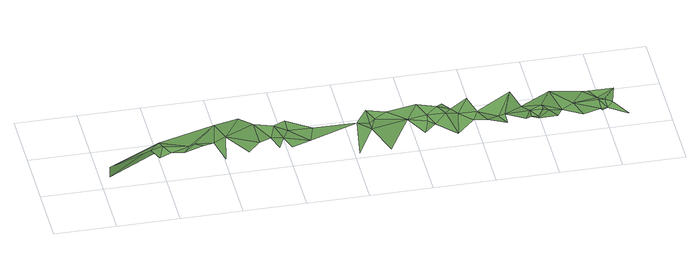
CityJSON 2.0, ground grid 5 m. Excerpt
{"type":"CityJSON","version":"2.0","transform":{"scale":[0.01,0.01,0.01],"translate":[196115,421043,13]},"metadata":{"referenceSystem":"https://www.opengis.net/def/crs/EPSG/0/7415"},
"CityObjects":{
"plantcover1":{"type":"PlantCover","attributes":{"3df_class":"Forest","bgt_fysiekvoorkomen":"groenvoorziening","bgt_status":"bestaand","identificatienamespace":"NL.IMGeo","begroeidterreindeeloptalud":"true","plus_fysiekvoorkomen":"gras- en kruidachtigen","relatievehoogteligging":0,"aantal_punten":0},"geometry":[{"type":"MultiSurface","lod":"1","boundaries":[[[0,1,2]],[[2,1,3]],[[0,2,4]],[[5,3,6]],[[2,3,5]],[[6,7,5]],[[2,5,8]],[[8,5,7]],[[9,8,7]],[[10,8,9]],[[9,11,10]],[[12,2,8]],[[11,13,10]],[[10,12,8]],[[12,10,13]],[[14,15,13]],[[13,15,12]],[[12,15,16]],[[15,17,18]],[[15,18,19]],[[19,16,15]],[[19,18,20]],[[21,19,20]],[[22,20,23]],[[22,21,20]],[[24,21,22]],[[25,21,24]],[[22,26,27]],[[24,22,27]],[[24,28,25]],[[28,24,27]],[[29,28,27]],[[29,30,31]],[[32,29,31]],[[32,33,29]],[[34,32,31]],[[33,32,34]],[[35,36,31]],[[34,37,33]],[[34,31,36]],[[37,34,36]],[[38,37,36]],[[39,36,40]],[[36,39,41]],[[38,36,41]],[[40,42,39]],[[39,42,41]],[[38,41,43]],[[44,41,42]],[[44,43,41]],[[44,42,45]],[[44,46,43]],[[44,45,47]],[[48,43,46]],[[46,44,47]],[[47,45,49]],[[50,46,47]],[[47,49,51]],[[50,47,51]],[[51,49,52]],[[51,52,53]],[[53,52,54]],[[55,53,54]],[[51,53,56]],[[56,53,55]],[[57,55,58]],[[56,55,59]],[[59,55,57]],[[57,58,60]],[[57,60,61]],[[62,61,60]],[[59,57,63]],[[64,57,61]],[[64,61,62]],[[63,57,64]],[[65,64,62]],[[65,62,66]],[[63,64,65]],[[59,63,67]],[[63,65,68]],[[65,66,68]],[[63,68,67]],[[67,68,69]],[[70,69,68]],[[71,67,69]],[[72,69,70]],[[71,69,73]],[[74,69,72]],[[74,73,69]],[[72,75,76]],[[77,71,73]],[[76,74,72]],[[78,73,74]],[[74,76,78]],[[78,76,79]],[[77,73,80]],[[81,79,76]],[[73,78,80]],[[80,78,79]]]}]}
},
"vertices":[
[79,151,72],[79,151,163],[523,410,149],[431,284,182],[523,410,72],[531,334,171],[481,184,174],[581,234,171],[731,284,176],[681,184,194],[781,284,193],[831,234,198],[981,534,165],[931,284,177],[981,84,161],[1031,334,186],[1181,584,159],[1181,134,162],[1281,234,169],[1281,484,165],[1381,284,161],[1431,434,164],[1481,284,147],[1431,184,131],[1531,384,140],[1531,484,162],[1531,184,122],[1681,234,127],[1731,384,135],[2081,384,129],[2031,34,97],[2181,284,127],[2181,384,113],[2181,534,130],[2231,434,113],[2281,34,97],[2481,384,104],[2331,484,128],[2580,534,127],[2630,334,106],[2580,184,107],[2630,384,124],[2680,284,103],[2730,484,124],[2780,384,124],[2830,134,97],[2830,434,118],[2880,384,102],[2780,534,106],[2980,284,99],[2980,534,126],[3030,384,100],[3080,234,123],[3180,284,104],[3230,184,105],[3230,284,117],[3330,584,104],[3430,284,120],[3380,184,125],[3380,384,96],[3430,234,99],[3480,234,99],[3480,184,113],[3530,334,124],[3530,284,122],[3580,284,104],[3630,184,115],[3630,534,96],[3680,284,95],[3780,334,109],[3830,184,100],[3880,484,97],[3980,234,96],[3980,384,94],[3980,334,110],[3980,184,118],[4030,234,96],[3930,484,92],[4030,334,110],[4080,284,114],[4130,484,92],[4180,134,94]
]}
